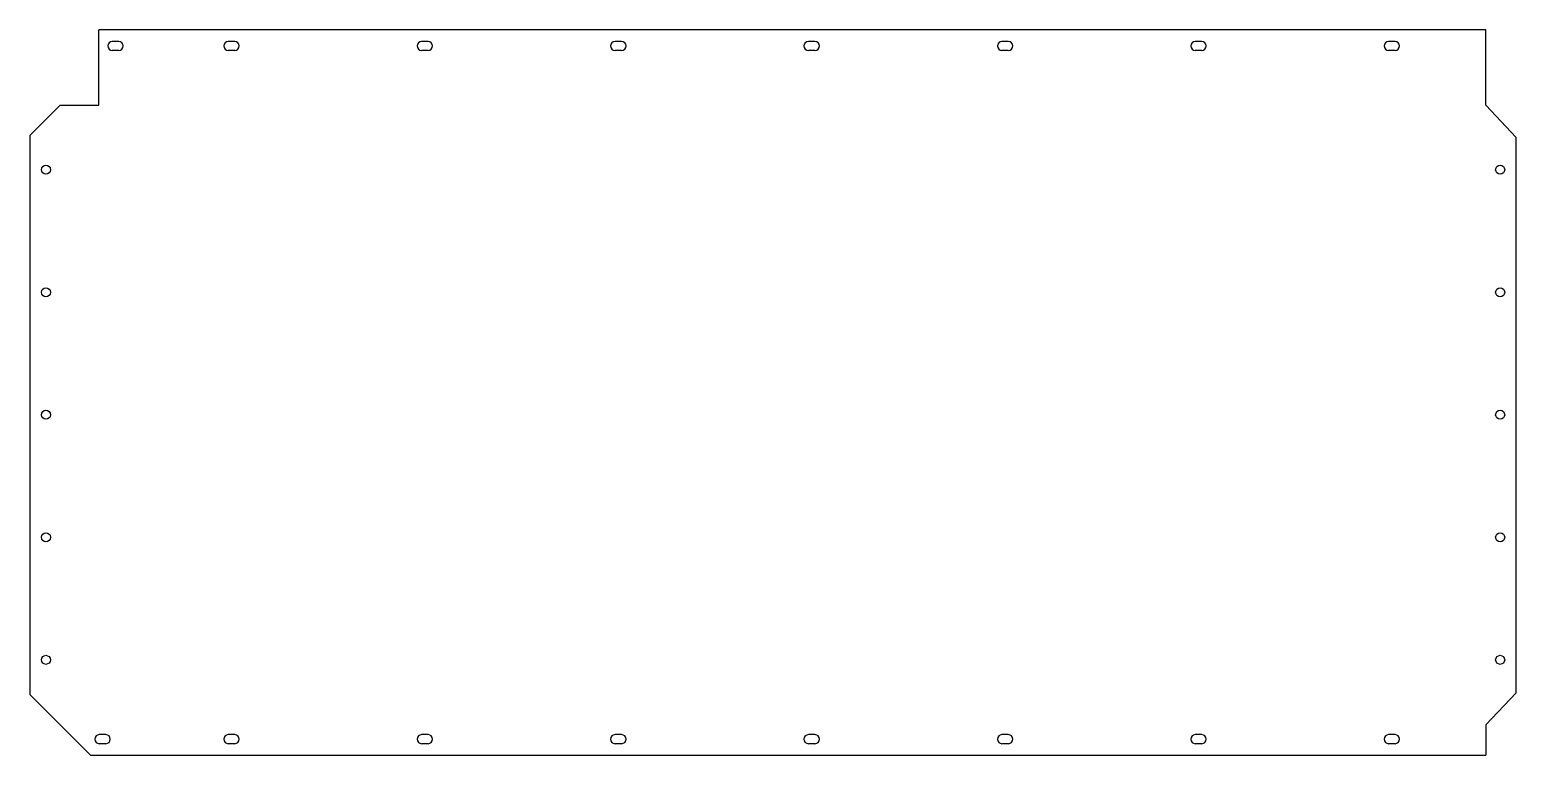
# Model space of a CAD drawing. Header units: millimetres. Extents: x -853 to 1453, y -344 to 781.
import ezdxf

# ---------------------------------------------------------------- set-up
doc = ezdxf.new("R2010")
doc.units = ezdxf.units.MM

msp = doc.modelspace()

# ---------------------------------------------------------------- linework, layer by layer
for p, q in [((1406.1, 780.9), (-745.9, 780.9)), ((-745.9, 663.9), (-745.9, 780.9)), ((-714.9, 762.9), (-725, 762.9)), ((-534.9, 762.9), (-545, 762.9)), ((-234.9, 762.9), (-245, 762.9)), ((65.1, 762.9), (55, 762.9)), ((365.1, 762.9), (355, 762.9)), ((665.1, 762.9), (655, 762.9)), ((965.1, 762.9), (955, 762.9)), ((1265.1, 762.9), (1255, 762.9)), ((1406.1, 663.9), (1406.1, 780.9)), ((-714.9, 748.9), (-724.9, 748.9)), ((-534.9, 748.9), (-544.9, 748.9)), ((-234.9, 748.9), (-244.9, 748.9)), ((65.1, 748.9), (55.1, 748.9)), ((365.1, 748.9), (355.1, 748.9)), ((665.1, 748.9), (655.1, 748.9)), ((965.1, 748.9), (955.1, 748.9)), ((1265.1, 748.9), (1255.1, 748.9)), ((-805.9, 663.9), (-852.9, 616.9)), ((-805.9, 663.9), (-745.9, 663.9)), ((1406.1, 663.9), (1453.1, 613.9)), ((-852.9, 616.9), (-852.9, -250.1)), ((1453.1, -247.1), (1453.1, 613.9)), ((-758.9, -344.1), (-852.9, -250.1)), ((1406.1, -297.1), (1453.1, -247.1)), ((1406.1, -297.1), (1406.1, -344.1)), ((-734.9, -312.1), (-745, -312.1)), ((-534.9, -312.1), (-545, -312.1)), ((-234.9, -312.1), (-245, -312.1)), ((65.1, -312.1), (55, -312.1)), ((365.1, -312.1), (355, -312.1)), ((665.1, -312.1), (655, -312.1)), ((965.1, -312.1), (955, -312.1)), ((1265.1, -312.1), (1255, -312.1)), ((-758.9, -344.1), (1406.1, -344.1)), ((-734.9, -326.1), (-744.9, -326.1)), ((-534.9, -326.1), (-544.9, -326.1)), ((-234.9, -326.1), (-244.9, -326.1)), ((65.1, -326.1), (55.1, -326.1)), ((365.1, -326.1), (355.1, -326.1)), ((665.1, -326.1), (655.1, -326.1)), ((965.1, -326.1), (955.1, -326.1)), ((1265.1, -326.1), (1255.1, -326.1))]:
    msp.add_line(p, q)
for centre in [(-827.9, 563.9), (1428.1, 563.9), (-827.9, 373.9), (1428.1, 373.9), (-827.9, 183.9), (1428.1, 183.9), (-827.9, -6.1), (1428.1, -6.1), (-827.9, -196.1), (1428.1, -196.1)]:
    msp.add_circle(centre, 7)
for centre, start, end in [((-724.9, 755.9), 90, 270), ((-714.9, 755.9), 270, 90), ((-544.9, 755.9), 90, 270), ((-534.9, 755.9), 270, 90), ((-244.9, 755.9), 90, 270), ((-234.9, 755.9), 270, 90), ((55.1, 755.9), 90, 270), ((65.1, 755.9), 270, 90), ((355.1, 755.9), 90, 270), ((365.1, 755.9), 270, 90), ((655.1, 755.9), 90, 270), ((665.1, 755.9), 270, 90), ((955.1, 755.9), 90, 270), ((965.1, 755.9), 270, 90), ((1255.1, 755.9), 90, 270), ((1265.1, 755.9), 270, 90), ((-744.9, -319.1), 90, 270), ((-734.9, -319.1), 270, 90), ((-544.9, -319.1), 90, 270), ((-534.9, -319.1), 270, 90), ((-244.9, -319.1), 90, 270), ((-234.9, -319.1), 270, 90), ((55.1, -319.1), 90, 270), ((65.1, -319.1), 270, 90), ((355.1, -319.1), 90, 270), ((365.1, -319.1), 270, 90), ((655.1, -319.1), 90, 270), ((665.1, -319.1), 270, 90), ((955.1, -319.1), 90, 270), ((965.1, -319.1), 270, 90), ((1255.1, -319.1), 90, 270), ((1265.1, -319.1), 270, 90)]:
    msp.add_arc(centre, 7, start, end)

doc.saveas('drawing.dxf')
